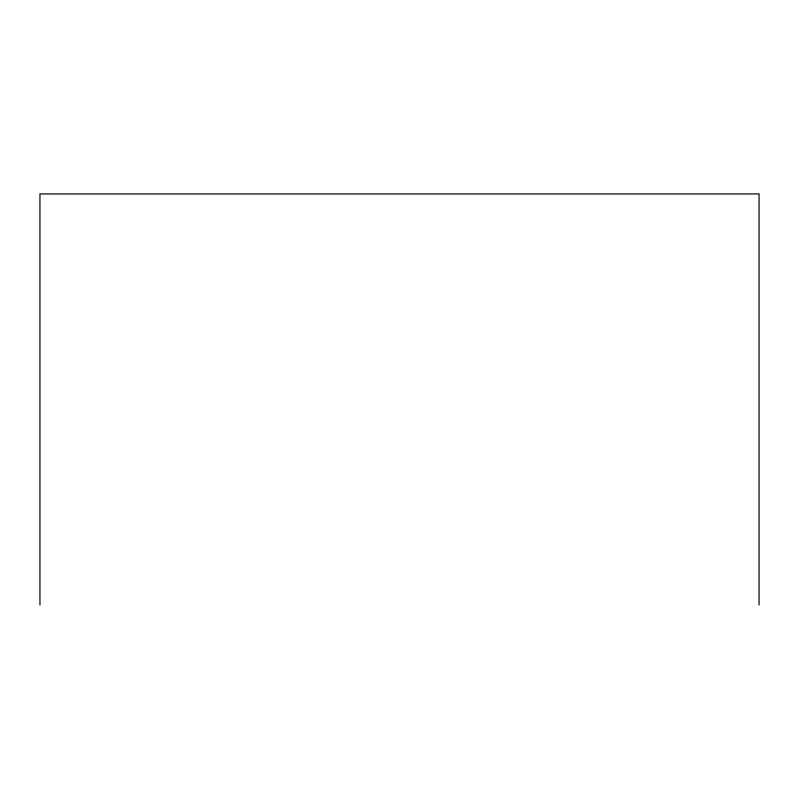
<?xml version="1.0" encoding="UTF-8"?>
<svg xmlns="http://www.w3.org/2000/svg" width="799" height="799" viewBox="0 0 799 799"><rect width="100%" height="100%" fill="white"/><g stroke="black" fill="none" stroke-linecap="round" stroke-linejoin="round"><path stroke-width="1.2" d="M759.05 605.063L759.05 193.937L39.95 193.937L39.95 605.063"/></g></svg>
